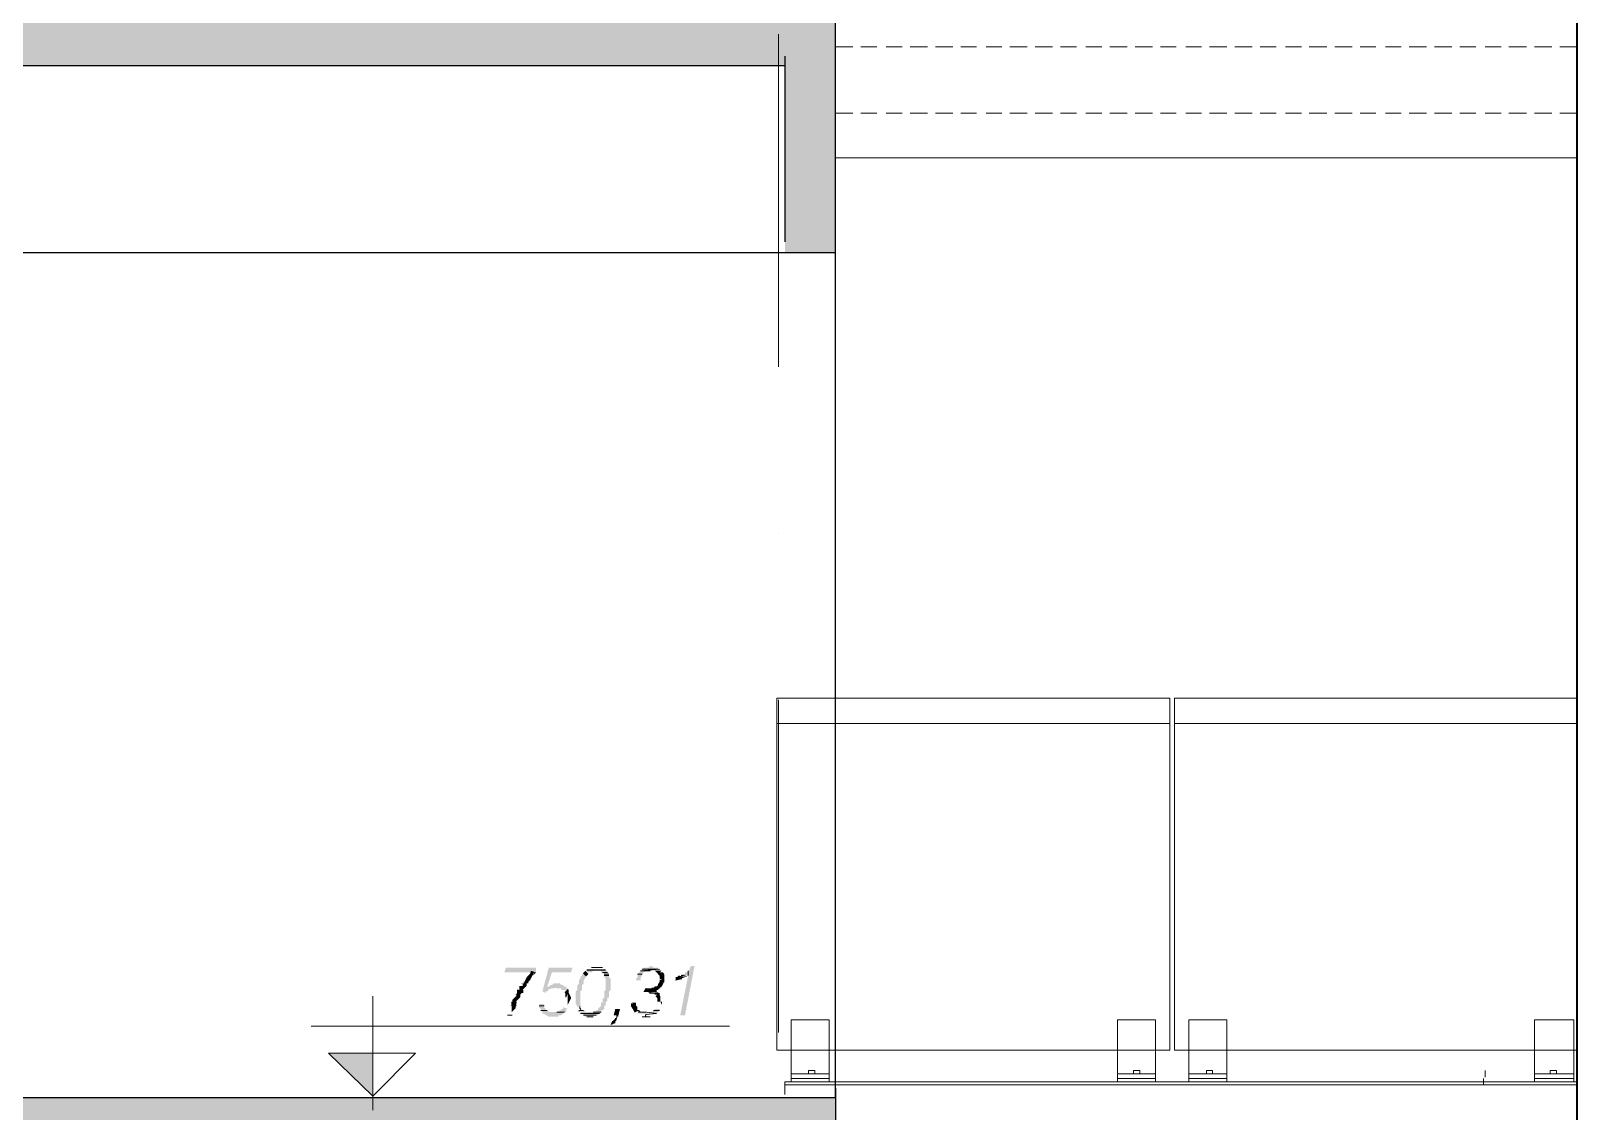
# Model space of a CAD drawing. Header units: millimetres. Extents: x 182 to 575, y -105 to 95.
# Drawn here: x 268.086 to 272.762, y 73.706 to 76.953 of the extents above; entities that cross this region are included whole.
import ezdxf

# ---------------------------------------------------------------- set-up
doc = ezdxf.new("R2010")
doc.units = ezdxf.units.MM
doc.header["$MEASUREMENT"] = 0
doc.layers.add('PDF_Geometry', color=7, linetype='Continuous')
doc.layers.add('PDF_Solid Fills', color=7, linetype='Continuous')

msp = doc.modelspace()

# ---------------------------------------------------------------- hatches: boundary and pattern name
at = {"layer": 'PDF_Solid Fills', "true_color": 0xb9b9b9, "transparency": 33554559}
for points in [[(261.6659, 76.9967), (261.6659, 79.5396), (261.5183, 79.5396), (261.5183, 76.9967), (259.5945, 76.9967), (259.5945, 76.2872), (259.7945, 76.2872), (259.7945, 76.8491), (270.3516, 76.8491), (270.3516, 76.2872), (270.504, 76.2872), (270.504, 76.9967)], [(261.6659, 73.7491), (261.6659, 76.2872), (261.5183, 76.2872), (261.5183, 73.7491), (259.5945, 73.7491), (259.5945, 73.0396), (259.7945, 73.0396), (259.7945, 73.5967), (270.3516, 73.5967), (270.3516, 73.0396), (270.504, 73.0396), (270.504, 73.7491)]]:
    msp.add_hatch(color=9, dxfattribs=at).paths.add_polyline_path(points)
at = {"layer": 'PDF_Solid Fills', "transparency": 33554559}
h = msp.add_hatch(color=256, dxfattribs=at)
h.paths.add_polyline_path([(270.7727, 76.9476), (270.7727, 76.9476), (270.7727, 76.9476)], flags=0)
h.paths.add_polyline_path([(270.7777, 76.9451), (270.7652, 76.9451), (270.7777, 76.9451)], flags=0)
h.paths.add_polyline_path([(270.7652, 76.9451), (270.7777, 76.9451), (270.7652, 76.9451)], flags=0)
h.paths.add_polyline_path([(270.7802, 76.9451), (270.7627, 76.9451), (270.7802, 76.9451)], flags=0)
h = msp.add_hatch(color=256, dxfattribs=at)
h.paths.add_polyline_path([(270.7977, 76.9451), (270.8052, 76.9451), (270.7977, 76.9451)], flags=0)
h.paths.add_polyline_path([(270.7927, 76.9426), (270.8102, 76.9426), (270.7927, 76.9426)], flags=0)
h.paths.add_polyline_path([(270.8102, 76.9426), (270.7927, 76.9426), (270.8102, 76.9426)], flags=0)
h.paths.add_polyline_path([(270.8127, 76.9401), (270.7902, 76.9401), (270.8127, 76.9401)], flags=0)
h = msp.add_hatch(color=256, dxfattribs=at)
h.paths.add_polyline_path([(272.3077, 76.9476), (272.3102, 76.9476), (272.3077, 76.9476)], flags=0)
h.paths.add_polyline_path([(272.3152, 76.9451), (272.3027, 76.9451), (272.3152, 76.9451)], flags=0)
h.paths.add_polyline_path([(272.3027, 76.9451), (272.3152, 76.9451), (272.3027, 76.9451)], flags=0)
h.paths.add_polyline_path([(272.3177, 76.9451), (272.3002, 76.9451), (272.3177, 76.9451)], flags=0)
h = msp.add_hatch(color=256, dxfattribs=at)
h.paths.add_polyline_path([(272.3352, 76.9451), (272.3427, 76.9451), (272.3352, 76.9451)], flags=0)
h.paths.add_polyline_path([(272.3302, 76.9426), (272.3477, 76.9426), (272.3302, 76.9426)], flags=0)
h.paths.add_polyline_path([(272.3477, 76.9426), (272.3302, 76.9426), (272.3477, 76.9426)], flags=0)
h.paths.add_polyline_path([(272.3502, 76.9401), (272.3277, 76.9401), (272.3502, 76.9401)], flags=0)
h = msp.add_hatch(color=256, dxfattribs=at)
h.paths.add_polyline_path([(272.2977, 76.7426), (272.2927, 76.7426), (272.2977, 76.7426)], flags=0)
h.paths.add_polyline_path([(272.2952, 76.7401), (272.3002, 76.7401), (272.2952, 76.7401)], flags=0)
h.paths.add_polyline_path([(272.3002, 76.7401), (272.2952, 76.7401), (272.3002, 76.7401)], flags=0)
h.paths.add_polyline_path([(272.2952, 76.7376), (272.3002, 76.7376), (272.2952, 76.7376)], flags=0)
h = msp.add_hatch(color=256, dxfattribs=at)
h.paths.add_polyline_path([(272.3127, 76.7626), (272.3077, 76.7626), (272.3127, 76.7626)], flags=0)
h.paths.add_polyline_path([(272.3077, 76.7626), (272.3127, 76.7626), (272.3077, 76.7626)], flags=0)
h.paths.add_polyline_path([(272.3152, 76.7626), (272.3052, 76.7626), (272.3152, 76.7626)], flags=0)
h = msp.add_hatch(color=256, dxfattribs=at)
h.paths.add_polyline_path([(272.3227, 76.7501), (272.3302, 76.7501), (272.3227, 76.7501)], flags=0)
h.paths.add_polyline_path([(272.3302, 76.7501), (272.3227, 76.7501), (272.3302, 76.7501)], flags=0)
h.paths.add_polyline_path([(272.3252, 76.7476), (272.3302, 76.7476), (272.3252, 76.7476)], flags=0)
h = msp.add_hatch(color=256, dxfattribs=at)
h.paths.add_polyline_path([(272.3427, 76.7301), (272.3352, 76.7301), (272.3427, 76.7301)], flags=0)
h.paths.add_polyline_path([(272.3377, 76.7276), (272.3452, 76.7276), (272.3377, 76.7276)], flags=0)
h.paths.add_polyline_path([(272.3477, 76.7276), (272.3402, 76.7276), (272.3477, 76.7276)], flags=0)
h = msp.add_hatch(color=256, dxfattribs=at)
h.paths.add_polyline_path([(268.1102, 76.4626), (268.1127, 76.4626), (268.1102, 76.4626)], flags=0)
h.paths.add_polyline_path([(268.1127, 76.4601), (268.1102, 76.4601), (268.1127, 76.4601)], flags=0)
h.paths.add_polyline_path([(268.1127, 76.4601), (268.1077, 76.4601), (268.1127, 76.4601)], flags=0)
h.paths.add_polyline_path([(268.1077, 76.4576), (268.1127, 76.4576), (268.1077, 76.4576)], flags=0)
h.paths.add_polyline_path([(268.1077, 76.4576), (268.1102, 76.4576), (268.1077, 76.4576)], flags=0)
h.paths.add_polyline_path([(268.1102, 76.4576), (268.1077, 76.4576), (268.1102, 76.4576)], flags=0)
h = msp.add_hatch(color=256, dxfattribs=at)
h.paths.add_polyline_path([(269.1552, 76.2551), (269.1527, 76.2551), (269.1552, 76.2551)], flags=0)
h.paths.add_polyline_path([(269.1527, 76.2551), (269.1552, 76.2551), (269.1527, 76.2551)], flags=0)
h.paths.add_polyline_path([(269.1602, 76.2526), (269.1477, 76.2526), (269.1602, 76.2526)], flags=0)
h.paths.add_polyline_path([(269.1477, 76.2526), (269.1602, 76.2526), (269.1477, 76.2526)], flags=0)
h = msp.add_hatch(color=256, dxfattribs=at)
h.paths.add_polyline_path([(269.1752, 76.2426), (269.1702, 76.2426), (269.1752, 76.2426)], flags=0)
h.paths.add_polyline_path([(269.1702, 76.2401), (269.1752, 76.2401), (269.1702, 76.2401)], flags=0)
h.paths.add_polyline_path([(269.1777, 76.2376), (269.1727, 76.2376), (269.1777, 76.2376)], flags=0)
h.paths.add_polyline_path([(269.1727, 76.2351), (269.1777, 76.2351), (269.1727, 76.2351)], flags=0)
h.paths.add_polyline_path([(269.1777, 76.2326), (269.1727, 76.2326), (269.1777, 76.2326)], flags=0)
h = msp.add_hatch(color=256, dxfattribs=at)
h.paths.add_polyline_path([(269.1302, 76.2101), (269.1327, 76.2101), (269.1302, 76.2101)], flags=0)
h.paths.add_polyline_path([(269.1327, 76.2101), (269.1302, 76.2101), (269.1327, 76.2101)], flags=0)
h.paths.add_polyline_path([(269.1352, 76.2101), (269.1252, 76.2101), (269.1352, 76.2101)], flags=0)
h = msp.add_hatch(color=256, dxfattribs=at)
h.paths.add_polyline_path([(269.1577, 76.1376), (269.1602, 76.1376), (269.1577, 76.1376)], flags=0)
h.paths.add_polyline_path([(269.1652, 76.1351), (269.1527, 76.1351), (269.1652, 76.1351)], flags=0)
h.paths.add_polyline_path([(269.1527, 76.1351), (269.1652, 76.1351), (269.1527, 76.1351)], flags=0)
h.paths.add_polyline_path([(269.1677, 76.1351), (269.1502, 76.1351), (269.1677, 76.1351)], flags=0)
h.paths.add_polyline_path([(269.1502, 76.1351), (269.1677, 76.1351), (269.1502, 76.1351)], flags=0)
h = msp.add_hatch(color=256, dxfattribs=at)
h.paths.add_polyline_path([(270.7927, 76.1026), (270.7952, 76.1026), (270.7927, 76.1026)], flags=0)
h.paths.add_polyline_path([(270.7977, 76.1001), (270.7927, 76.1001), (270.7977, 76.1001)], flags=0)
h.paths.add_polyline_path([(270.7927, 76.1001), (270.7977, 76.1001), (270.7927, 76.1001)], flags=0)
h = msp.add_hatch(color=256, dxfattribs=at)
h.paths.add_polyline_path([(270.7577, 76.0226), (270.7627, 76.0226), (270.7577, 76.0226)], flags=0)
h.paths.add_polyline_path([(270.7627, 76.0251), (270.7577, 76.0251), (270.7627, 76.0251)], flags=0)
h.paths.add_polyline_path([(270.7577, 76.0251), (270.7627, 76.0251), (270.7577, 76.0251)], flags=0)
h = msp.add_hatch(color=256, dxfattribs=at)
h.paths.add_polyline_path([(270.7752, 76.0476), (270.7702, 76.0476), (270.7752, 76.0476)], flags=0)
h.paths.add_polyline_path([(270.7702, 76.0476), (270.7752, 76.0476), (270.7702, 76.0476)], flags=0)
h.paths.add_polyline_path([(270.7777, 76.0476), (270.7677, 76.0476), (270.7777, 76.0476)], flags=0)
h = msp.add_hatch(color=256, dxfattribs=at)
h.paths.add_polyline_path([(272.3077, 76.0551), (272.3177, 76.0551), (272.3077, 76.0551)], flags=0)
h.paths.add_polyline_path([(272.3152, 76.0501), (272.3252, 76.0501), (272.3152, 76.0501)], flags=0)
h.paths.add_polyline_path([(272.3252, 76.0501), (272.3152, 76.0501), (272.3252, 76.0501)], flags=0)
h = msp.add_hatch(color=256, dxfattribs=at)
h.paths.add_polyline_path([(272.3177, 76.0476), (272.3302, 76.0476), (272.3177, 76.0476)], flags=0)
h.paths.add_polyline_path([(272.3302, 76.0476), (272.3177, 76.0476), (272.3302, 76.0476)], flags=0)
h.paths.add_polyline_path([(272.3327, 76.0451), (272.3227, 76.0451), (272.3327, 76.0451)], flags=0)
h.paths.add_polyline_path([(272.3227, 76.0451), (272.3327, 76.0451), (272.3227, 76.0451)], flags=0)
h.paths.add_polyline_path([(272.3252, 76.0426), (272.3377, 76.0426), (272.3252, 76.0426)], flags=0)
h.paths.add_polyline_path([(272.3377, 76.0426), (272.3252, 76.0426), (272.3377, 76.0426)], flags=0)
h = msp.add_hatch(color=256, dxfattribs=at)
h.paths.add_polyline_path([(272.3127, 75.9951), (272.3077, 75.9951), (272.3127, 75.9951)], flags=0)
h.paths.add_polyline_path([(272.3077, 75.9951), (272.3127, 75.9951), (272.3077, 75.9951)], flags=0)
h.paths.add_polyline_path([(272.3152, 75.9951), (272.3052, 75.9951), (272.3152, 75.9951)], flags=0)
h = msp.add_hatch(color=256, dxfattribs=at)
h.paths.add_polyline_path([(272.3227, 75.9826), (272.3302, 75.9826), (272.3227, 75.9826)], flags=0)
h.paths.add_polyline_path([(272.3302, 75.9826), (272.3227, 75.9826), (272.3302, 75.9826)], flags=0)
h.paths.add_polyline_path([(272.3252, 75.9801), (272.3302, 75.9801), (272.3252, 75.9801)], flags=0)
h = msp.add_hatch(color=256, dxfattribs=at)
h.paths.add_polyline_path([(272.2952, 75.9701), (272.3002, 75.9701), (272.2952, 75.9701)], flags=0)
h.paths.add_polyline_path([(272.3002, 75.9726), (272.2952, 75.9726), (272.3002, 75.9726)], flags=0)
h.paths.add_polyline_path([(272.2952, 75.9726), (272.3002, 75.9726), (272.2952, 75.9726)], flags=0)
h.paths.add_polyline_path([(272.2977, 75.9751), (272.2927, 75.9751), (272.2977, 75.9751)], flags=0)
h = msp.add_hatch(color=256, dxfattribs=at)
h.paths.add_polyline_path([(268.9302, 75.4226), (268.9227, 75.4226), (268.9302, 75.4226)], flags=0)
h.paths.add_polyline_path([(268.9202, 75.4101), (268.9277, 75.4101), (268.9202, 75.4101)], flags=0)
h.paths.add_polyline_path([(268.9277, 75.4076), (268.9202, 75.4076), (268.9277, 75.4076)], flags=0)
h = msp.add_hatch(color=256, dxfattribs=at)
h.paths.add_polyline_path([(268.9302, 75.4226), (268.9227, 75.4226), (268.9302, 75.4226)], flags=0)
h.paths.add_polyline_path([(268.9202, 75.4101), (268.9277, 75.4101), (268.9202, 75.4101)], flags=0)
h.paths.add_polyline_path([(268.9277, 75.4076), (268.9202, 75.4076), (268.9277, 75.4076)], flags=0)
h = msp.add_hatch(color=256, dxfattribs=at)
h.paths.add_polyline_path([(268.9752, 75.4426), (268.9852, 75.4426), (268.9752, 75.4426)], flags=0)
h.paths.add_polyline_path([(268.9852, 75.4426), (268.9752, 75.4426), (268.9852, 75.4426)], flags=0)
h.paths.add_polyline_path([(268.9777, 75.4401), (268.9877, 75.4401), (268.9777, 75.4401)], flags=0)
h = msp.add_hatch(color=256, dxfattribs=at)
h.paths.add_polyline_path([(269.1027, 75.4226), (269.0952, 75.4226), (269.1027, 75.4226)], flags=0)
h.paths.add_polyline_path([(269.0927, 75.4101), (269.1002, 75.4101), (269.0927, 75.4101)], flags=0)
h.paths.add_polyline_path([(269.1002, 75.4076), (269.0927, 75.4076), (269.1002, 75.4076)], flags=0)
h = msp.add_hatch(color=256, dxfattribs=at)
h.paths.add_polyline_path([(269.1052, 75.4426), (269.1152, 75.4426), (269.1052, 75.4426)], flags=0)
h.paths.add_polyline_path([(269.1127, 75.4401), (269.1027, 75.4401), (269.1127, 75.4401)], flags=0)
h.paths.add_polyline_path([(269.1027, 75.4401), (269.1127, 75.4401), (269.1027, 75.4401)], flags=0)
h.paths.add_polyline_path([(269.1102, 75.4376), (269.1002, 75.4376), (269.1102, 75.4376)], flags=0)
h.paths.add_polyline_path([(269.0977, 75.4326), (269.1077, 75.4326), (269.0977, 75.4326)], flags=0)
h.paths.add_polyline_path([(269.1052, 75.4301), (269.0977, 75.4301), (269.1052, 75.4301)], flags=0)
h = msp.add_hatch(color=256, dxfattribs=at)
h.paths.add_polyline_path([(269.1152, 75.4426), (269.1052, 75.4426), (269.1152, 75.4426)], flags=0)
h.paths.add_polyline_path([(269.1052, 75.4426), (269.1152, 75.4426), (269.1052, 75.4426)], flags=0)
h.paths.add_polyline_path([(269.1027, 75.4401), (269.1102, 75.4401), (269.1027, 75.4401)], flags=0)
h.paths.add_polyline_path([(269.0977, 75.4326), (269.1052, 75.4326), (269.0977, 75.4326)], flags=0)
h.paths.add_polyline_path([(269.1052, 75.4301), (269.0977, 75.4301), (269.1052, 75.4301)], flags=0)
h = msp.add_hatch(color=256, dxfattribs=at)
h.paths.add_polyline_path([(270.6802, 75.4226), (270.6727, 75.4226), (270.6802, 75.4226)], flags=0)
h.paths.add_polyline_path([(270.6702, 75.4101), (270.6777, 75.4101), (270.6702, 75.4101)], flags=0)
h.paths.add_polyline_path([(270.6777, 75.4076), (270.6702, 75.4076), (270.6777, 75.4076)], flags=0)
h = msp.add_hatch(color=256, dxfattribs=at)
h.paths.add_polyline_path([(270.6927, 75.4426), (270.6827, 75.4426), (270.6927, 75.4426)], flags=0)
h.paths.add_polyline_path([(270.6827, 75.4426), (270.6927, 75.4426), (270.6827, 75.4426)], flags=0)
h.paths.add_polyline_path([(270.6902, 75.4401), (270.6802, 75.4401), (270.6902, 75.4401)], flags=0)
h.paths.add_polyline_path([(270.6802, 75.4401), (270.6902, 75.4401), (270.6802, 75.4401)], flags=0)
h.paths.add_polyline_path([(270.6752, 75.4326), (270.6852, 75.4326), (270.6752, 75.4326)], flags=0)
h.paths.add_polyline_path([(270.6827, 75.4301), (270.6752, 75.4301), (270.6827, 75.4301)], flags=0)
h = msp.add_hatch(color=256, dxfattribs=at)
h.paths.add_polyline_path([(270.7577, 75.4401), (270.7652, 75.4401), (270.7577, 75.4401)], flags=0)
h.paths.add_polyline_path([(270.7502, 75.4251), (270.7577, 75.4251), (270.7502, 75.4251)], flags=0)
h.paths.add_polyline_path([(270.7552, 75.4226), (270.7477, 75.4226), (270.7552, 75.4226)], flags=0)
h.paths.add_polyline_path([(270.7477, 75.4201), (270.7552, 75.4201), (270.7477, 75.4201)], flags=0)
h = msp.add_hatch(color=256, dxfattribs=at)
h.paths.add_polyline_path([(270.8152, 75.4351), (270.8077, 75.4351), (270.8152, 75.4351)], flags=0)
h.paths.add_polyline_path([(270.8102, 75.4201), (270.8177, 75.4201), (270.8102, 75.4201)], flags=0)
h.paths.add_polyline_path([(270.8177, 75.4176), (270.8102, 75.4176), (270.8177, 75.4176)], flags=0)
h.paths.add_polyline_path([(270.8152, 75.4026), (270.8077, 75.4026), (270.8152, 75.4026)], flags=0)
h = msp.add_hatch(color=256, dxfattribs=at)
h.paths.add_polyline_path([(272.2602, 75.4226), (272.2527, 75.4226), (272.2602, 75.4226)], flags=0)
h.paths.add_polyline_path([(272.2502, 75.4101), (272.2577, 75.4101), (272.2502, 75.4101)], flags=0)
h.paths.add_polyline_path([(272.2577, 75.4076), (272.2502, 75.4076), (272.2577, 75.4076)], flags=0)
h = msp.add_hatch(color=256, dxfattribs=at)
h.paths.add_polyline_path([(272.3052, 75.4426), (272.3152, 75.4426), (272.3052, 75.4426)], flags=0)
h.paths.add_polyline_path([(272.3152, 75.4426), (272.3052, 75.4426), (272.3152, 75.4426)], flags=0)
h.paths.add_polyline_path([(272.3077, 75.4401), (272.3152, 75.4401), (272.3077, 75.4401)], flags=0)
h = msp.add_hatch(color=256, dxfattribs=at)
h.paths.add_polyline_path([(268.9377, 75.3751), (268.9677, 75.3751), (268.9377, 75.3751)], flags=0)
h.paths.add_polyline_path([(268.9627, 75.3726), (268.9427, 75.3726), (268.9627, 75.3726)], flags=0)
h.paths.add_polyline_path([(268.9452, 75.3726), (268.9602, 75.3726), (268.9452, 75.3726)], flags=0)
h = msp.add_hatch(color=256, dxfattribs=at)
h.paths.add_polyline_path([(269.1027, 75.3926), (269.0927, 75.3926), (269.1027, 75.3926)], flags=0)
h.paths.add_polyline_path([(269.0952, 75.3901), (269.1027, 75.3901), (269.0952, 75.3901)], flags=0)
h.paths.add_polyline_path([(269.1052, 75.3876), (269.0952, 75.3876), (269.1052, 75.3876)], flags=0)
h = msp.add_hatch(color=256, dxfattribs=at)
h.paths.add_polyline_path([(269.1027, 75.3926), (269.0927, 75.3926), (269.1027, 75.3926)], flags=0)
h.paths.add_polyline_path([(269.0952, 75.3901), (269.1027, 75.3901), (269.0952, 75.3901)], flags=0)
h.paths.add_polyline_path([(269.1052, 75.3876), (269.0952, 75.3876), (269.1052, 75.3876)], flags=0)
h = msp.add_hatch(color=256, dxfattribs=at)
h.paths.add_polyline_path([(270.6802, 75.3926), (270.6702, 75.3926), (270.6802, 75.3926)], flags=0)
h.paths.add_polyline_path([(270.6727, 75.3901), (270.6802, 75.3901), (270.6727, 75.3901)], flags=0)
h.paths.add_polyline_path([(270.6827, 75.3876), (270.6727, 75.3876), (270.6827, 75.3876)], flags=0)
h = msp.add_hatch(color=256, dxfattribs=at)
h.paths.add_polyline_path([(272.2977, 75.3751), (272.2652, 75.3751), (272.2977, 75.3751)], flags=0)
h.paths.add_polyline_path([(272.2727, 75.3726), (272.2902, 75.3726), (272.2727, 75.3726)], flags=0)
h.paths.add_polyline_path([(272.2902, 75.3726), (272.2727, 75.3726), (272.2902, 75.3726)], flags=0)
h = msp.add_hatch(color=256, dxfattribs=at)
h.paths.add_polyline_path([(270.7727, 75.2401), (270.7727, 75.2401), (270.7727, 75.2401)], flags=0)
h.paths.add_polyline_path([(270.7777, 75.2401), (270.7652, 75.2401), (270.7777, 75.2401)], flags=0)
h.paths.add_polyline_path([(270.7652, 75.2401), (270.7777, 75.2401), (270.7652, 75.2401)], flags=0)
h.paths.add_polyline_path([(270.7802, 75.2376), (270.7627, 75.2376), (270.7802, 75.2376)], flags=0)
h.paths.add_polyline_path([(270.7627, 75.2376), (270.7802, 75.2376), (270.7627, 75.2376)], flags=0)
h = msp.add_hatch(color=256, dxfattribs=at)
h.paths.add_polyline_path([(270.7977, 75.2376), (270.8052, 75.2376), (270.7977, 75.2376)], flags=0)
h.paths.add_polyline_path([(270.8052, 75.2376), (270.7977, 75.2376), (270.8052, 75.2376)], flags=0)
h.paths.add_polyline_path([(270.8102, 75.2351), (270.7927, 75.2351), (270.8102, 75.2351)], flags=0)
h.paths.add_polyline_path([(270.7902, 75.2351), (270.8127, 75.2351), (270.7902, 75.2351)], flags=0)
h = msp.add_hatch(color=256, dxfattribs=at)
h.paths.add_polyline_path([(270.8177, 75.2701), (270.8127, 75.2701), (270.8177, 75.2701)], flags=0)
h.paths.add_polyline_path([(270.8127, 75.2701), (270.8177, 75.2701), (270.8127, 75.2701)], flags=0)
h.paths.add_polyline_path([(270.8202, 75.2651), (270.8152, 75.2651), (270.8202, 75.2651)], flags=0)
h.paths.add_polyline_path([(270.8152, 75.2651), (270.8202, 75.2651), (270.8152, 75.2651)], flags=0)
h.paths.add_polyline_path([(270.8202, 75.2651), (270.8152, 75.2651), (270.8202, 75.2651)], flags=0)
h = msp.add_hatch(color=256, dxfattribs=at)
h.paths.add_polyline_path([(272.3077, 75.2401), (272.3102, 75.2401), (272.3077, 75.2401)], flags=0)
h.paths.add_polyline_path([(272.3152, 75.2401), (272.3027, 75.2401), (272.3152, 75.2401)], flags=0)
h.paths.add_polyline_path([(272.3027, 75.2401), (272.3152, 75.2401), (272.3027, 75.2401)], flags=0)
h.paths.add_polyline_path([(272.3177, 75.2376), (272.3002, 75.2376), (272.3177, 75.2376)], flags=0)
h.paths.add_polyline_path([(272.3002, 75.2376), (272.3177, 75.2376), (272.3002, 75.2376)], flags=0)
h = msp.add_hatch(color=256, dxfattribs=at)
h.paths.add_polyline_path([(272.3352, 75.2376), (272.3427, 75.2376), (272.3352, 75.2376)], flags=0)
h.paths.add_polyline_path([(272.3427, 75.2376), (272.3352, 75.2376), (272.3427, 75.2376)], flags=0)
h.paths.add_polyline_path([(272.3477, 75.2351), (272.3302, 75.2351), (272.3477, 75.2351)], flags=0)
h.paths.add_polyline_path([(272.3277, 75.2351), (272.3502, 75.2351), (272.3277, 75.2351)], flags=0)
h = msp.add_hatch(color=256, dxfattribs=at)
h.paths.add_polyline_path([(272.3552, 75.2701), (272.3502, 75.2701), (272.3552, 75.2701)], flags=0)
h.paths.add_polyline_path([(272.3502, 75.2701), (272.3552, 75.2701), (272.3502, 75.2701)], flags=0)
h.paths.add_polyline_path([(272.3577, 75.2651), (272.3527, 75.2651), (272.3577, 75.2651)], flags=0)
h.paths.add_polyline_path([(272.3527, 75.2651), (272.3577, 75.2651), (272.3527, 75.2651)], flags=0)
h.paths.add_polyline_path([(272.3577, 75.2651), (272.3527, 75.2651), (272.3577, 75.2651)], flags=0)
h = msp.add_hatch(color=256, dxfattribs=at)
h.paths.add_polyline_path([(270.7602, 75.2251), (270.7577, 75.2251), (270.7602, 75.2251)], flags=0)
h.paths.add_polyline_path([(270.7577, 75.2251), (270.7602, 75.2251), (270.7577, 75.2251)], flags=0)
h.paths.add_polyline_path([(270.7602, 75.2251), (270.7577, 75.2251), (270.7602, 75.2251)], flags=0)
h = msp.add_hatch(color=256, dxfattribs=at)
h.paths.add_polyline_path([(272.2977, 75.2251), (272.2952, 75.2251), (272.2977, 75.2251)], flags=0)
h.paths.add_polyline_path([(272.2952, 75.2251), (272.2977, 75.2251), (272.2952, 75.2251)], flags=0)
h.paths.add_polyline_path([(272.2977, 75.2251), (272.2952, 75.2251), (272.2977, 75.2251)], flags=0)
h = msp.add_hatch(color=256, dxfattribs=at)
h.paths.add_polyline_path([(272.3127, 75.0576), (272.3077, 75.0576), (272.3127, 75.0576)], flags=0)
h.paths.add_polyline_path([(272.3077, 75.0576), (272.3127, 75.0576), (272.3077, 75.0576)], flags=0)
h.paths.add_polyline_path([(272.3152, 75.0551), (272.3052, 75.0551), (272.3152, 75.0551)], flags=0)
h.paths.add_polyline_path([(272.3027, 75.0551), (272.3177, 75.0551), (272.3027, 75.0551)], flags=0)
h.paths.add_polyline_path([(272.3177, 75.0551), (272.3027, 75.0551), (272.3177, 75.0551)], flags=0)
h = msp.add_hatch(color=256, dxfattribs=at)
h.paths.add_polyline_path([(269.1552, 74.5476), (269.1527, 74.5476), (269.1552, 74.5476)], flags=0)
h.paths.add_polyline_path([(269.1527, 74.5476), (269.1552, 74.5476), (269.1527, 74.5476)], flags=0)
h.paths.add_polyline_path([(269.1602, 74.5476), (269.1477, 74.5476), (269.1602, 74.5476)], flags=0)
h.paths.add_polyline_path([(269.1477, 74.5476), (269.1602, 74.5476), (269.1477, 74.5476)], flags=0)
h = msp.add_hatch(color=256, dxfattribs=at)
h.paths.add_polyline_path([(269.1702, 74.5351), (269.1752, 74.5351), (269.1702, 74.5351)], flags=0)
h.paths.add_polyline_path([(269.1777, 74.5276), (269.1727, 74.5276), (269.1777, 74.5276)], flags=0)
h.paths.add_polyline_path([(269.1727, 74.5276), (269.1777, 74.5276), (269.1727, 74.5276)], flags=0)
h = msp.add_hatch(color=256, dxfattribs=at)
h.paths.add_polyline_path([(269.1152, 74.4826), (269.1202, 74.4826), (269.1152, 74.4826)], flags=0)
h.paths.add_polyline_path([(269.1202, 74.4801), (269.1152, 74.4801), (269.1202, 74.4801)], flags=0)
h.paths.add_polyline_path([(269.1152, 74.4776), (269.1227, 74.4776), (269.1152, 74.4776)], flags=0)
h.paths.add_polyline_path([(269.1227, 74.4776), (269.1152, 74.4776), (269.1227, 74.4776)], flags=0)
h = msp.add_hatch(color=256, dxfattribs=at)
h.paths.add_polyline_path([(269.1302, 74.5026), (269.1327, 74.5026), (269.1302, 74.5026)], flags=0)
h.paths.add_polyline_path([(269.1327, 74.5026), (269.1302, 74.5026), (269.1327, 74.5026)], flags=0)
h.paths.add_polyline_path([(269.1352, 74.5026), (269.1252, 74.5026), (269.1352, 74.5026)], flags=0)
h.paths.add_polyline_path([(269.1252, 74.5026), (269.1352, 74.5026), (269.1252, 74.5026)], flags=0)
h.paths.add_polyline_path([(269.1377, 74.5026), (269.1227, 74.5026), (269.1377, 74.5026)], flags=0)
h = msp.add_hatch(color=256, dxfattribs=at)
h.paths.add_polyline_path([(269.1602, 74.4676), (269.1677, 74.4676), (269.1602, 74.4676)], flags=0)
h.paths.add_polyline_path([(269.1652, 74.4701), (269.1577, 74.4701), (269.1652, 74.4701)], flags=0)
h.paths.add_polyline_path([(269.1577, 74.4701), (269.1652, 74.4701), (269.1577, 74.4701)], flags=0)
h = msp.add_hatch(color=256, dxfattribs=at)
h.paths.add_polyline_path([(269.1302, 74.4326), (269.1302, 74.4326), (269.1302, 74.4326)], flags=0)
h.paths.add_polyline_path([(269.1252, 74.4326), (269.1352, 74.4326), (269.1252, 74.4326)], flags=0)
h.paths.add_polyline_path([(269.1352, 74.4326), (269.1252, 74.4326), (269.1352, 74.4326)], flags=0)
h.paths.add_polyline_path([(269.1202, 74.4301), (269.1402, 74.4301), (269.1202, 74.4301)], flags=0)
h.paths.add_polyline_path([(269.1402, 74.4301), (269.1202, 74.4301), (269.1402, 74.4301)], flags=0)
h = msp.add_hatch(color=256, dxfattribs=at)
h.paths.add_polyline_path([(269.1577, 74.4301), (269.1602, 74.4301), (269.1577, 74.4301)], flags=0)
h.paths.add_polyline_path([(269.1652, 74.4301), (269.1527, 74.4301), (269.1652, 74.4301)], flags=0)
h.paths.add_polyline_path([(269.1527, 74.4301), (269.1652, 74.4301), (269.1527, 74.4301)], flags=0)
h.paths.add_polyline_path([(269.1677, 74.4276), (269.1502, 74.4276), (269.1677, 74.4276)], flags=0)
h.paths.add_polyline_path([(269.1502, 74.4276), (269.1677, 74.4276), (269.1502, 74.4276)], flags=0)
h = msp.add_hatch(color=256, dxfattribs=at)
h.paths.add_polyline_path([(270.7752, 74.3426), (270.7702, 74.3426), (270.7752, 74.3426)], flags=0)
h.paths.add_polyline_path([(270.7702, 74.3426), (270.7752, 74.3426), (270.7702, 74.3426)], flags=0)
h.paths.add_polyline_path([(270.7777, 74.3401), (270.7677, 74.3401), (270.7777, 74.3401)], flags=0)
h.paths.add_polyline_path([(270.7652, 74.3401), (270.7802, 74.3401), (270.7652, 74.3401)], flags=0)
h.paths.add_polyline_path([(270.7802, 74.3401), (270.7652, 74.3401), (270.7802, 74.3401)], flags=0)
h = msp.add_hatch(color=256, dxfattribs=at)
h.paths.add_polyline_path([(270.7827, 74.3726), (270.7752, 74.3726), (270.7827, 74.3726)], flags=0)
h.paths.add_polyline_path([(270.7752, 74.3726), (270.7827, 74.3726), (270.7752, 74.3726)], flags=0)
h.paths.add_polyline_path([(270.7877, 74.3751), (270.7702, 74.3751), (270.7877, 74.3751)], flags=0)
h.paths.add_polyline_path([(270.7702, 74.3751), (270.7877, 74.3751), (270.7702, 74.3751)], flags=0)
h = msp.add_hatch(color=256, dxfattribs=at)
h.paths.add_polyline_path([(270.8152, 74.3851), (270.8202, 74.3851), (270.8152, 74.3851)], flags=0)
h.paths.add_polyline_path([(270.8202, 74.3826), (270.8152, 74.3826), (270.8202, 74.3826)], flags=0)
h.paths.add_polyline_path([(270.8127, 74.3801), (270.8177, 74.3801), (270.8127, 74.3801)], flags=0)
h = msp.add_hatch(color=256, dxfattribs=at)
h.paths.add_polyline_path([(272.3077, 74.3476), (272.3177, 74.3476), (272.3077, 74.3476)], flags=0)
h.paths.add_polyline_path([(272.3177, 74.3476), (272.3077, 74.3476), (272.3177, 74.3476)], flags=0)
h.paths.add_polyline_path([(272.3127, 74.3451), (272.3227, 74.3451), (272.3127, 74.3451)], flags=0)
h.paths.add_polyline_path([(272.3227, 74.3451), (272.3127, 74.3451), (272.3227, 74.3451)], flags=0)
h.paths.add_polyline_path([(272.3152, 74.3426), (272.3252, 74.3426), (272.3152, 74.3426)], flags=0)
h.paths.add_polyline_path([(272.3252, 74.3426), (272.3152, 74.3426), (272.3252, 74.3426)], flags=0)
h = msp.add_hatch(color=256, dxfattribs=at)
h.paths.add_polyline_path([(270.7627, 74.3101), (270.7727, 74.3101), (270.7627, 74.3101)], flags=0)
h.paths.add_polyline_path([(270.7727, 74.3101), (270.7627, 74.3101), (270.7727, 74.3101)], flags=0)
h.paths.add_polyline_path([(270.7627, 74.3101), (270.7727, 74.3101), (270.7627, 74.3101)], flags=0)
h = msp.add_hatch(color=256, dxfattribs=at)
h.paths.add_polyline_path([(270.8002, 74.3076), (270.8077, 74.3076), (270.8002, 74.3076)], flags=0)
h.paths.add_polyline_path([(270.8077, 74.3076), (270.8002, 74.3076), (270.8077, 74.3076)], flags=0)
h.paths.add_polyline_path([(270.8102, 74.3051), (270.8027, 74.3051), (270.8102, 74.3051)], flags=0)
h = msp.add_hatch(color=256, dxfattribs=at)
h.paths.add_polyline_path([(272.3427, 74.3351), (272.3302, 74.3351), (272.3427, 74.3351)], flags=0)
h.paths.add_polyline_path([(272.3302, 74.3351), (272.3427, 74.3351), (272.3302, 74.3351)], flags=0)
h.paths.add_polyline_path([(272.3327, 74.3326), (272.3477, 74.3326), (272.3327, 74.3326)], flags=0)
h.paths.add_polyline_path([(272.3477, 74.3326), (272.3327, 74.3326), (272.3477, 74.3326)], flags=0)
h = msp.add_hatch(color=256, dxfattribs=at)
h.paths.add_polyline_path([(272.3127, 74.2901), (272.3077, 74.2901), (272.3127, 74.2901)], flags=0)
h.paths.add_polyline_path([(272.3077, 74.2901), (272.3127, 74.2901), (272.3077, 74.2901)], flags=0)
h.paths.add_polyline_path([(272.3152, 74.2876), (272.3052, 74.2876), (272.3152, 74.2876)], flags=0)
h.paths.add_polyline_path([(272.3027, 74.2876), (272.3177, 74.2876), (272.3027, 74.2876)], flags=0)
h.paths.add_polyline_path([(272.3177, 74.2876), (272.3027, 74.2876), (272.3177, 74.2876)], flags=0)
for points in [[(269.5088, 74.1253), (269.604, 74.1253), (269.604, 74.1396), (269.5135, 74.1396)], [(269.6445, 74.0753), (269.6516, 74.0777), (269.6564, 74.0777), (269.6649, 74.0787), (269.6659, 74.0777), (269.6802, 74.0777), (269.6802, 74.0729), (269.685, 74.0729), (269.704, 74.0682), (269.6993, 74.0729), (269.6993, 74.0777), (269.6945, 74.0777), (269.6945, 74.0824), (269.6897, 74.0824), (269.685, 74.0872), (269.6802, 74.0872), (269.6754, 74.092), (269.6564, 74.092), (269.6516, 74.0872), (269.6469, 74.0872), (269.6421, 74.0824), (269.6373, 74.0824), (269.6516, 74.1253), (269.7088, 74.1253), (269.7135, 74.1396), (269.6421, 74.1396), (269.6231, 74.0682), (269.6326, 74.0634), (269.6326, 74.0682), (269.6373, 74.0682), (269.6421, 74.0729)], [(269.7373, 74.1062), (269.7326, 74.1015), (269.7326, 74.092), (269.7278, 74.0872), (269.7278, 74.0729), (269.7231, 74.0682), (269.7231, 74.0301), (269.7278, 74.0253), (269.7278, 74.0205), (269.7421, 74.0253), (269.7373, 74.0253), (269.7373, 74.0682), (269.7421, 74.0729), (269.7421, 74.0872), (269.7469, 74.092), (269.7469, 74.1015), (269.7516, 74.1062), (269.7516, 74.111), (269.7564, 74.1158), (269.7421, 74.1205), (269.7421, 74.1158), (269.7373, 74.111)], [(269.904, 74.1015), (269.9183, 74.1015), (269.9183, 74.111), (269.9231, 74.1158), (269.9231, 74.1205), (269.9278, 74.1253), (269.9326, 74.1301), (269.9802, 74.1301), (269.9754, 74.1348), (269.9707, 74.1348), (269.9707, 74.1396), (269.9564, 74.1396), (269.9516, 74.1443), (269.9469, 74.1443), (269.9421, 74.1396), (269.9278, 74.1396), (269.9231, 74.1348), (269.9183, 74.1301), (269.9135, 74.1253), (269.9088, 74.1205), (269.9088, 74.111), (269.904, 74.1062)], [(270.0231, 74.1015), (270.0278, 74.1015), (270.0294, 74.1031), (270.0421, 74.1062), (270.0445, 74.1086), (270.0516, 74.111), (270.0564, 74.111), (270.0326, 74.1158), (270.0278, 74.111), (270.0231, 74.111)], [(270.0654, 74.1343), (270.0612, 74.1301), (270.0564, 74.1253), (270.0516, 74.1253), (270.0516, 74.1205), (270.0421, 74.1205), (270.0421, 74.1158), (270.0612, 74.1158), (270.0373, 73.9967), (270.0516, 73.9967), (270.0802, 74.1443), (270.0707, 74.1443), (270.0659, 74.1396)], [(269.9278, 74.0682), (269.9373, 74.0682), (269.9707, 74.0634), (269.9659, 74.0682), (269.9659, 74.0724), (269.9707, 74.0729), (269.9754, 74.0777), (269.9802, 74.0824), (269.985, 74.0872), (269.9707, 74.092), (269.9707, 74.0872), (269.9659, 74.0824), (269.9612, 74.0824), (269.9564, 74.0777), (269.9326, 74.0777)], [(269.9564, 74.0634), (269.9612, 74.0586), (269.9754, 74.0586), (269.9754, 74.0634)], [(269.9897, 74.1062), (269.9754, 74.1062), (269.9897, 74.1015)], [(269.6707, 74.0062), (269.6421, 74.0062), (269.6373, 74.011), (269.6326, 74.011), (269.6326, 74.0158), (269.6278, 74.0205), (269.6278, 74.0301), (269.6135, 74.0301), (269.6135, 74.0205), (269.6183, 74.0158), (269.6183, 74.011), (269.6231, 74.0062), (269.6231, 74.0015), (269.6278, 74.0015), (269.6326, 73.9967), (269.6373, 73.9967), (269.6421, 73.992), (269.6707, 73.992), (269.6707, 73.9967), (269.6802, 73.9967), (269.685, 74.0015), (269.6897, 74.0062), (269.6945, 74.0062), (269.6945, 74.0158), (269.6993, 74.0158), (269.685, 74.0205), (269.685, 74.0158), (269.6802, 74.0158), (269.6802, 74.011), (269.6754, 74.011)], [(269.8421, 73.9967), (269.8516, 73.992), (269.8516, 73.9967), (269.8564, 74.0158), (269.8421, 74.0158), (269.8373, 73.9967)], [(269.9373, 74.0062), (269.904, 74.0015), (269.9659, 74.0015), (269.9707, 74.0062), (269.9754, 74.011), (269.9754, 74.0158), (269.9612, 74.0158), (269.9564, 74.011), (269.9516, 74.0062)], [(269.8278, 73.9681), (269.8326, 73.9681), (269.835, 73.9705), (269.8421, 73.9729), (269.8421, 73.9777), (269.8469, 73.9824), (269.8421, 73.9872), (269.8373, 73.9824), (269.8326, 73.9777)], [(269.9135, 74.011), (269.8993, 74.011), (269.8993, 74.0062)]]:
    msp.add_hatch(color=256, dxfattribs=at).paths.add_polyline_path(points)
h = msp.add_hatch(color=256, dxfattribs=at)
h.paths.add_polyline_path([(269.7754, 74.1301), (269.7516, 74.1301), (269.7516, 74.1253), (269.7707, 74.1253)])
h.paths.add_polyline_path([(269.7945, 74.0015), (269.7993, 74.0062), (269.7993, 74.011), (269.804, 74.011), (269.8088, 74.0158), (269.8088, 74.0253), (269.8135, 74.0253), (269.8135, 74.0348), (269.8183, 74.0396), (269.8183, 74.0491), (269.8231, 74.0491), (269.8231, 74.0682), (269.8278, 74.0729), (269.8278, 74.1062), (269.8231, 74.111), (269.8231, 74.1205), (269.8183, 74.1253), (269.8183, 74.1301), (269.7993, 74.1301), (269.7993, 74.1253), (269.804, 74.1253), (269.804, 74.1205), (269.8088, 74.1205), (269.8088, 74.111), (269.8135, 74.1062), (269.8135, 74.0729), (269.8088, 74.0682), (269.8088, 74.0491), (269.804, 74.0443), (269.804, 74.0348), (269.7993, 74.0348), (269.7993, 74.0253), (269.7945, 74.0205), (269.7897, 74.0158), (269.7897, 74.011), (269.785, 74.011), (269.7802, 74.0062), (269.7516, 74.0062), (269.7516, 74.011), (269.7326, 74.0062), (269.7373, 74.0062), (269.7373, 74.0015), (269.7421, 74.0015), (269.7469, 73.9967), (269.7516, 73.992), (269.7754, 73.992), (269.7802, 73.9967), (269.7897, 73.9967), (269.7897, 74.0015)])
h = msp.add_hatch(color=256, dxfattribs=at)
h.paths.add_polyline_path([(270.7677, 73.7351), (270.7577, 73.7351), (270.7677, 73.7351)], flags=0)
h.paths.add_polyline_path([(270.7577, 73.7351), (270.7677, 73.7351), (270.7577, 73.7351)], flags=0)
h.paths.add_polyline_path([(270.7602, 73.7276), (270.7527, 73.7276), (270.7602, 73.7276)], flags=0)
h.paths.add_polyline_path([(270.7502, 73.7226), (270.7577, 73.7226), (270.7502, 73.7226)], flags=0)
h.paths.add_polyline_path([(270.7577, 73.7201), (270.7502, 73.7201), (270.7577, 73.7201)], flags=0)
h.paths.add_polyline_path([(270.7502, 73.7201), (270.7577, 73.7201), (270.7502, 73.7201)], flags=0)
h.paths.add_polyline_path([(270.7452, 73.7076), (270.7527, 73.7076), (270.7452, 73.7076)], flags=0)
h = msp.add_hatch(color=256, dxfattribs=at)
h.paths.add_polyline_path([(270.8052, 73.7326), (270.8152, 73.7326), (270.8052, 73.7326)], flags=0)
h.paths.add_polyline_path([(270.8152, 73.7326), (270.8052, 73.7326), (270.8152, 73.7326)], flags=0)
h.paths.add_polyline_path([(270.8177, 73.7151), (270.8102, 73.7151), (270.8177, 73.7151)], flags=0)
h.paths.add_polyline_path([(270.8102, 73.7151), (270.8177, 73.7151), (270.8102, 73.7151)], flags=0)
h = msp.add_hatch(color=256, dxfattribs=at)
h.paths.add_polyline_path([(272.2727, 73.7351), (272.2627, 73.7351), (272.2727, 73.7351)], flags=0)
h.paths.add_polyline_path([(272.2627, 73.7351), (272.2727, 73.7351), (272.2627, 73.7351)], flags=0)
h.paths.add_polyline_path([(272.2677, 73.7301), (272.2602, 73.7301), (272.2677, 73.7301)], flags=0)
h.paths.add_polyline_path([(272.2652, 73.7276), (272.2577, 73.7276), (272.2652, 73.7276)], flags=0)

# ---------------------------------------------------------------- linework, layer by layer
at = {"layer": 'PDF_Geometry', "lineweight": 25}
for points in [[(261.6659, 76.2872), (261.6659, 73.7491), (270.504, 73.7491), (270.504, 76.9967), (270.504, 80.2491), (270.504, 83.511), (270.504, 86.7301), (268.1088, 86.7301), (268.1088, 88.5301), (269.6088, 88.5301), (269.6088, 87.7205), (271.2088, 87.7205)], [(270.3516, 76.8777), (270.3516, 76.3205)], [(270.3516, 76.8491), (259.7945, 76.8491), (259.7945, 76.2872)], [(270.504, 76.2872), (259.5945, 76.2872)], [(270.504, 73.7777), (270.504, 70.5062)]]:
    msp.add_lwpolyline(points, dxfattribs=at)
at = {"layer": 'PDF_Geometry', "lineweight": 40}
msp.add_lwpolyline([(272.7326, 66.4062), (272.7326, 83.5396), (272.985, 83.5396), (272.985, 66.4062)], dxfattribs=at)
at = {"layer": 'PDF_Geometry', "lineweight": 13}
for points in [[(270.3326, 75.9443), (270.3326, 76.9443)], [(270.5564, 76.9062), (270.504, 76.9062)], [(270.6278, 76.9062), (270.5802, 76.9062)], [(270.704, 76.9062), (270.6564, 76.9062)], [(270.7802, 76.9062), (270.7278, 76.9062)], [(270.8564, 76.9062), (270.804, 76.9062)], [(270.9278, 76.9062), (270.8802, 76.9062)], [(271.004, 76.9062), (270.9564, 76.9062)], [(271.0802, 76.9062), (271.0278, 76.9062)], [(271.1564, 76.9062), (271.104, 76.9062)], [(271.2278, 76.9062), (271.1802, 76.9062)], [(271.304, 76.9062), (271.2564, 76.9062)], [(271.3802, 76.9062), (271.3278, 76.9062)], [(271.4564, 76.9062), (271.404, 76.9062)], [(271.5278, 76.9062), (271.4802, 76.9062)], [(271.604, 76.9062), (271.5564, 76.9062)], [(271.6802, 76.9062), (271.6278, 76.9062)], [(271.7564, 76.9062), (271.704, 76.9062)], [(271.8278, 76.9062), (271.7802, 76.9062)], [(271.904, 76.9062), (271.8564, 76.9062)], [(271.9802, 76.9062), (271.9278, 76.9062)], [(272.0564, 76.9062), (272.004, 76.9062)], [(272.1278, 76.9062), (272.0802, 76.9062)], [(272.204, 76.9062), (272.1564, 76.9062)], [(272.2802, 76.9062), (272.2278, 76.9062)], [(272.3564, 76.9062), (272.304, 76.9062)], [(272.4278, 76.9062), (272.3802, 76.9062)], [(272.504, 76.9062), (272.4564, 76.9062)], [(272.5802, 76.9062), (272.5278, 76.9062)], [(272.6564, 76.9062), (272.604, 76.9062)], [(272.7326, 76.9062), (272.6802, 76.9062)], [(270.5564, 76.7062), (270.504, 76.7062)], [(270.6278, 76.7062), (270.5802, 76.7062)], [(270.704, 76.7062), (270.6564, 76.7062)], [(270.7802, 76.7062), (270.7278, 76.7062)], [(270.8564, 76.7062), (270.804, 76.7062)], [(270.9278, 76.7062), (270.8802, 76.7062)], [(271.004, 76.7062), (270.9564, 76.7062)], [(271.0802, 76.7062), (271.0278, 76.7062)], [(271.1564, 76.7062), (271.104, 76.7062)], [(271.2278, 76.7062), (271.1802, 76.7062)], [(271.304, 76.7062), (271.2564, 76.7062)], [(271.3802, 76.7062), (271.3278, 76.7062)], [(271.4564, 76.7062), (271.404, 76.7062)], [(271.5278, 76.7062), (271.4802, 76.7062)], [(271.604, 76.7062), (271.5564, 76.7062)], [(271.6802, 76.7062), (271.6278, 76.7062)], [(271.7564, 76.7062), (271.704, 76.7062)], [(271.8278, 76.7062), (271.7802, 76.7062)], [(271.904, 76.7062), (271.8564, 76.7062)], [(271.9802, 76.7062), (271.9278, 76.7062)], [(272.0564, 76.7062), (272.004, 76.7062)], [(272.1278, 76.7062), (272.0802, 76.7062)], [(272.204, 76.7062), (272.1564, 76.7062)], [(272.2802, 76.7062), (272.2278, 76.7062)], [(272.3564, 76.7062), (272.304, 76.7062)], [(272.4278, 76.7062), (272.3802, 76.7062)], [(272.504, 76.7062), (272.4564, 76.7062)], [(272.5802, 76.7062), (272.5278, 76.7062)], [(272.6564, 76.7062), (272.604, 76.7062)], [(272.7326, 76.7062), (272.6802, 76.7062)], [(270.3326, 75.4443), (270.3326, 75.4443)], [(270.3326, 73.9443), (270.3326, 74.9443)], [(271.5088, 74.792), (271.5088, 74.7824)], [(269.804, 74.1396), (269.7707, 74.1396), (269.804, 74.1396)], [(269.7707, 74.1396), (269.804, 74.1396), (269.7707, 74.1396)], [(269.8183, 74.1253), (269.804, 74.1253), (269.8183, 74.1253)], [(269.8088, 74.1205), (269.8231, 74.1205), (269.8088, 74.1205)], [(269.8231, 74.1158), (269.8088, 74.1158), (269.8231, 74.1158)], [(269.9231, 74.1205), (269.9088, 74.1205), (269.9231, 74.1205)], [(269.9754, 74.1348), (269.9183, 74.1301), (269.9754, 74.1348)], [(269.9183, 74.1301), (269.9421, 74.1301), (269.9183, 74.1301)], [(269.9421, 74.1301), (269.9183, 74.1301), (269.9421, 74.1301)], [(269.9183, 74.1301), (269.9469, 74.1301), (269.9183, 74.1301)], [(269.9231, 74.1348), (269.9707, 74.1348), (269.9231, 74.1348)], [(270.0397, 74.1158), (270.0469, 74.1158), (270.0564, 74.1134)], [(269.9373, 74.0777), (269.9373, 74.0777), (269.9373, 74.0777)], [(269.9445, 74.0634), (269.9564, 74.0634), (269.9373, 74.0682)], [(269.9754, 74.0777), (269.9516, 74.0777), (269.9754, 74.0777)], [(269.9612, 74.0824), (269.9802, 74.0824), (269.9612, 74.0824)], [(269.985, 74.092), (269.9754, 74.092), (269.985, 74.092)], [(269.1135, 73.711), (269.1135, 74.0539)], [(269.6278, 74.0253), (269.6135, 74.0253), (269.6278, 74.0253)], [(269.735, 74.0229), (269.735, 74.0181), (269.7373, 74.0158), (269.7397, 74.011), (269.7326, 74.0086)], [(269.5326, 73.9967), (269.5183, 73.9967), (269.5326, 73.9967)], [(269.6183, 74.011), (269.6373, 74.011), (269.6183, 74.011)], [(269.6373, 74.011), (269.6183, 74.011), (269.6373, 74.011)], [(269.6659, 74.0062), (269.6897, 74.0062), (269.6659, 74.0062)], [(269.7326, 74.011), (269.7469, 74.011), (269.7326, 74.011)], [(269.7945, 74.0015), (269.7373, 74.0015), (269.7945, 74.0015)], [(269.7469, 73.9967), (269.785, 73.9967), (269.7469, 73.9967)], [(269.7754, 73.992), (269.7564, 73.992), (269.7754, 73.992)], [(269.7659, 74.0062), (269.7659, 74.0062), (269.7659, 74.0062)], [(269.7754, 74.0062), (269.7993, 74.0062), (269.7754, 74.0062)], [(269.8421, 73.9777), (269.8326, 73.9777), (269.8421, 73.9777)], [(269.8326, 73.9777), (269.8421, 73.9777), (269.8326, 73.9777)], [(269.8421, 73.9872), (269.8469, 73.9872), (269.8421, 73.9872)], [(269.8469, 73.9943), (269.8469, 73.9896), (269.8445, 73.9848)], [(269.9135, 74.011), (269.8993, 74.011), (269.9135, 74.011)], [(269.9254, 74.0062), (269.9112, 74.0062), (269.9159, 74.0086)], [(269.935, 74.0062), (269.9183, 74.0062), (269.9278, 74.0062)], [(269.9469, 73.992), (269.9231, 73.992), (269.9469, 73.992)], [(269.935, 73.992), (269.9373, 73.992), (269.9373, 73.992), (269.9326, 73.9943), (269.9326, 73.9967), (269.9326, 73.9967), (269.935, 73.9991), (269.9659, 74.0015)], [(269.9564, 74.011), (269.9754, 74.011), (269.9564, 74.011)], [(270.3278, 74.0015), (270.3278, 73.992)], [(270.485, 73.7967), (270.485, 73.9824), (270.3707, 73.9824), (270.3707, 73.7967)], [(271.3516, 73.7967), (271.3516, 73.9824), (271.4659, 73.9824), (271.4659, 73.7967)], [(271.5088, 74.0015), (271.5088, 73.992)], [(271.6802, 73.7967), (271.6802, 73.9824), (271.5659, 73.9824), (271.5659, 73.7967)], [(272.604, 73.7967), (272.604, 73.9824), (272.7231, 73.9824), (272.7231, 73.7967)], [(268.9278, 73.9634), (270.185, 73.9634)], [(272.4564, 73.8301), (272.4564, 73.811)], [(272.7326, 73.7967), (272.7231, 73.7967), (270.3516, 73.7967), (270.3516, 73.7872)], [(270.485, 73.8205), (270.3707, 73.8205)], [(270.485, 73.8062), (270.3707, 73.8062)], [(271.3516, 73.8205), (271.4659, 73.8205)], [(271.3516, 73.8062), (271.4659, 73.8062)], [(271.6802, 73.8205), (271.5659, 73.8205)], [(271.6802, 73.8062), (271.5659, 73.8062)], [(272.4516, 73.8062), (272.4516, 73.7872)], [(272.604, 73.8205), (272.7231, 73.8205)], [(272.604, 73.8062), (272.7231, 73.8062)]]:
    msp.add_lwpolyline(points, dxfattribs=at)
at = {"layer": 'PDF_Geometry', "lineweight": 20}
for points in [[(272.7326, 76.5729), (270.504, 76.5729)], [(272.7326, 74.9491), (271.5231, 74.9491), (271.5231, 74.8729), (272.7326, 74.8729)], [(272.7326, 73.7872), (270.3516, 73.7872), (270.3516, 73.7586)]]:
    msp.add_lwpolyline(points, dxfattribs=at)
msp.add_lwpolyline([(270.3278, 74.9491), (271.5088, 74.9491), (271.5088, 74.8729), (270.3278, 74.8729)], close=True, dxfattribs=at)
at = {"layer": 'PDF_Geometry', "lineweight": 13}
for points in [[(270.3278, 74.8729), (271.5088, 74.8729), (271.5088, 73.892), (270.3278, 73.892)], [(271.5231, 74.8729), (272.7326, 74.8729), (272.7326, 73.892), (271.5231, 73.892)], [(270.3278, 74.7824), (270.3278, 74.792)], [(270.0612, 74.1301), (270.0612, 74.1158), (270.0612, 74.1301)], [(269.9659, 74.0682), (269.9278, 74.0682), (269.9659, 74.0682)], [(269.9564, 74.0634), (269.9754, 74.0586), (269.9564, 74.0634)], [(270.0421, 74.1062), (270.0231, 74.1015), (270.0421, 74.1062)], [(269.9373, 74.0062), (269.9659, 74.0015), (269.9373, 74.0062)], [(269.2421, 73.8824), (269.1135, 73.7539), (268.9802, 73.8824)], [(270.4231, 73.8301), (270.4421, 73.8301), (270.4421, 73.8205), (270.4231, 73.8205)], [(271.4183, 73.8301), (271.3993, 73.8301), (271.3993, 73.8205), (271.4183, 73.8205)], [(271.6183, 73.8301), (271.6373, 73.8301), (271.6373, 73.8205), (271.6183, 73.8205)], [(272.6707, 73.8301), (272.6516, 73.8301), (272.6516, 73.8205), (272.6707, 73.8205)]]:
    msp.add_lwpolyline(points, close=True, dxfattribs=at)
for points in [[(269.785, 74.1301, 0.0571, 0.0571, 0), (269.785, 74.1348, 0, 0, 0), (269.785, 74.1348, 0, 0, 0), (269.785, 74.1396, 0, 0, 0), (269.785, 74.1396, 0, 0, 0), (269.785, 74.1443, 0, 0, 0), (269.785, 74.1443, 0, 0, 0), (269.785, 74.1443, 0, 0, 0)], [(269.5873, 74.1253, 0.0101, 0.0101, 0), (269.5945, 74.1229, 0.0101, 0.0101, 0), (269.5897, 74.1181, 0.0101, 0.0101, 0), (269.585, 74.1134, 0.0143, 0.0143, 0), (269.5826, 74.1086, 0, 0, 0), (269.5802, 74.1062, 0.0143, 0.0143, 0), (269.5778, 74.1015, 0.0101, 0.0101, 0), (269.5731, 74.0967, 0.0143, 0.0143, 0), (269.5731, 74.092, 0, 0, 0), (269.5683, 74.092, 0.0143, 0.0143, 0), (269.5683, 74.0872, 0.0143, 0.0143, 0), (269.5635, 74.0824, 0, 0, 0), (269.5635, 74.0777, 0.0143, 0.0143, 0), (269.5588, 74.0777, 0.0101, 0.0101, 0), (269.5588, 74.0729, 0.0143, 0.0143, 0), (269.5588, 74.0682, 0.0101, 0.0101, 0), (269.554, 74.0682, 0.0143, 0.0143, 0), (269.554, 74.0634, 0.0101, 0.0101, 0), (269.5492, 74.0586, 0.0143, 0.0143, 0), (269.5492, 74.0539, 0.0143, 0.0143, 0), (269.5445, 74.0491, 0, 0, 0), (269.5445, 74.0443, 0.0143, 0.0143, 0), (269.5397, 74.0396, 0.0143, 0.0143, 0), (269.5397, 74.0348, 0.0101, 0.0101, 0), (269.5397, 74.0301, 0.0143, 0.0143, 0), (269.535, 74.0301, 0.0101, 0.0101, 0), (269.535, 74.0253, 0.0143, 0.0143, 0), (269.535, 74.0205, 0.0143, 0.0143, 0), (269.5302, 74.0158, 0, 0, 0), (269.5302, 74.011, 0, 0, 0), (269.5254, 74.0062, 0, 0, 0), (269.5254, 74.0015, 0, 0, 0), (269.5254, 73.9967, 0, 0, 0)], [(269.9754, 74.1253, 0.0135, 0.0135, 0), (269.9707, 74.1301, 0, 0, 0), (269.9564, 74.1301, 0, 0, 0)], [(269.6945, 74.0705, 0.0143, 0.0143, 0), (269.6969, 74.0682, 0.00952, 0.00952, 0), (269.6969, 74.0634, 0.00952, 0.00952, 0), (269.6993, 74.0586, 0.0143, 0.0143, 0), (269.6993, 74.0539, 0.0143, 0.0143, 0), (269.7016, 74.0491, 0.0143, 0.0143, 0), (269.6993, 74.0443, 0, 0, 0), (269.6993, 74.0396, 0, 0, 0), (269.6969, 74.0348, 0, 0, 0), (269.6969, 74.0301, 0, 0, 0), (269.6969, 74.0253, 0, 0, 0), (269.6921, 74.0229, 0, 0, 0), (269.6921, 74.0181, 0, 0, 0)], [(269.9683, 74.0586, 0.0143, 0.0143, 0), (269.9707, 74.0562, 0.00952, 0.00952, 0), (269.9731, 74.0515, 0.00952, 0.00952, 0), (269.9731, 74.0467, 0, 0, 0), (269.9754, 74.042, 0.0143, 0.0143, 0), (269.9754, 74.0372, 0, 0, 0), (269.9754, 74.0324, 0, 0, 0), (269.9731, 74.0277, 0, 0, 0), (269.9731, 74.0229, 0, 0, 0), (269.9731, 74.0181, 0, 0, 0), (269.9778, 74.0158, 0, 0, 0)]]:
    msp.add_lwpolyline(points, format="xyseb", dxfattribs=at)
for points, const_width in [([(269.7564, 74.1253), (269.754, 74.1229), (269.7492, 74.1181)], 0.0135), ([(269.9826, 74.1039), (269.9826, 74.1015), (269.9826, 74.0967), (269.9802, 74.092), (269.985, 74.0896)], 0.0143), ([(269.9778, 74.1253), (269.9778, 74.1229), (269.9802, 74.1205), (269.9826, 74.1158), (269.9826, 74.111), (269.9826, 74.1062)], 0.0143), ([(269.8969, 74.0324), (269.8969, 74.0301), (269.8969, 74.0253), (269.8993, 74.0205), (269.9016, 74.0181), (269.9016, 74.0134), (269.8969, 74.011)], 0.0143)]:
    msp.add_lwpolyline(points, dxfattribs=dict(at, const_width=const_width))
at = {"layer": 'PDF_Solid Fills', "transparency": 33554559}
for points in [[(269.9659, 74.1253), (269.9707, 74.1253), (269.985, 74.1253)], [(269.9707, 74.1253), (269.985, 74.1253), (269.985, 74.1253)], [(269.904, 74.0301), (269.8897, 74.0348), (269.904, 74.0348)], [(268.9802, 73.8824), (269.1135, 73.8824), (269.1135, 73.7539)]]:
    msp.add_solid(points, dxfattribs=at)

doc.saveas('drawing.dxf')
